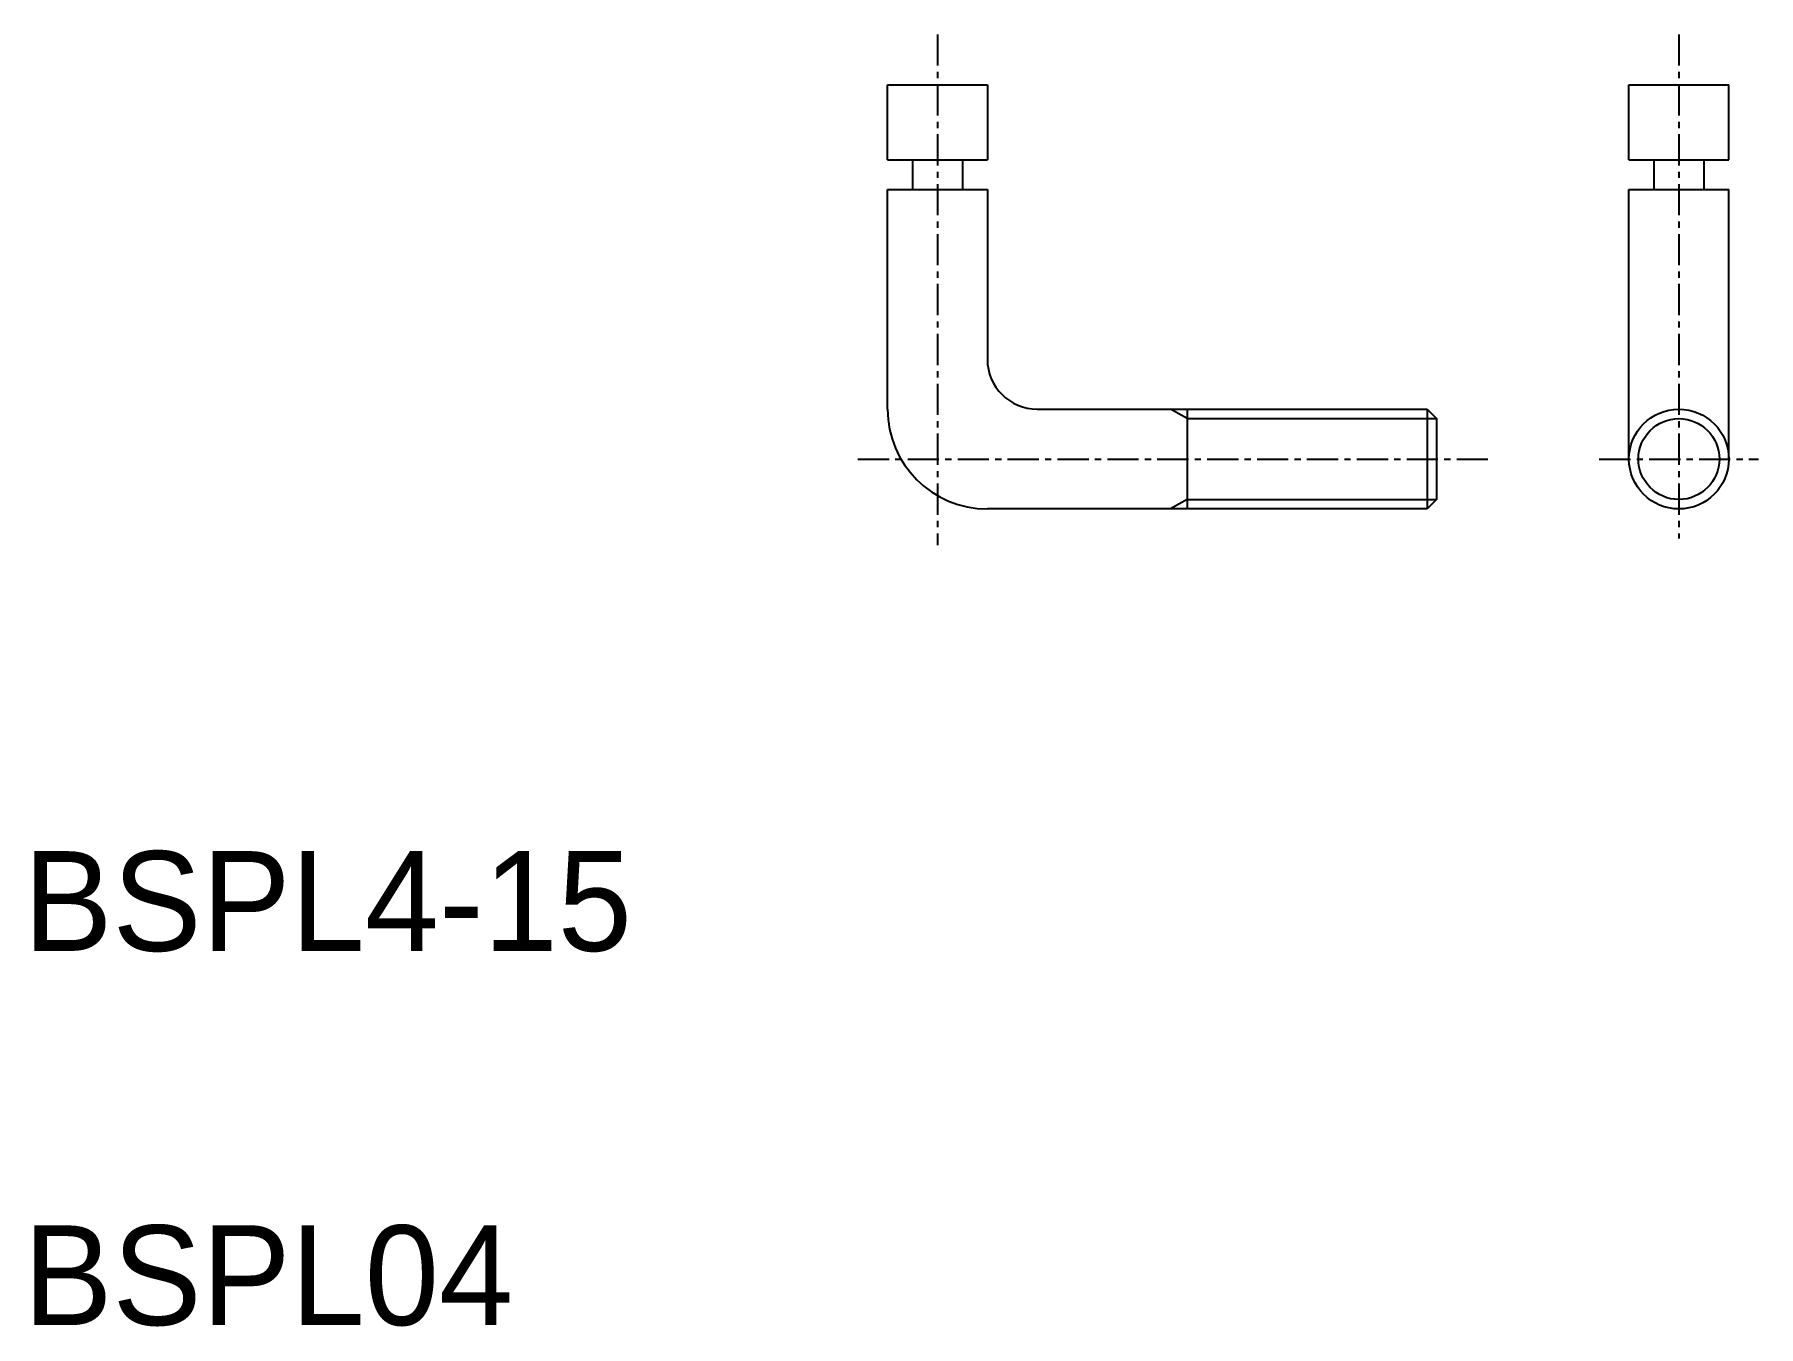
# Model space of a CAD drawing. Extents: x 10.4 to 79.5, y 9.9 to 61.7.
import ezdxf

# ---------------------------------------------------------------- set-up
doc = ezdxf.new("R2010")
doc.units = 0
doc.linetypes.add('CENTER', pattern=[2, 1.25, -0.25, 0.25, -0.25])
doc.layers.get('0').update_dxf_attribs({"linetype": 'CONTINUOUS'})
doc.layers.add('CENTER', color=1, linetype='CENTER')

msp = doc.modelspace()

# ---------------------------------------------------------------- linework, layer by layer
at = {"color": 7, "linetype": 'CONTINUOUS'}
for p, q in [((44.63, 56.717), (44.63, 59.717)), ((44.63, 59.717), (48.63, 59.717)), ((48.63, 59.717), (48.63, 56.717)), ((74.344, 59.717), (78.344, 59.717)), ((74.344, 56.717), (74.344, 59.717)), ((78.344, 56.717), (78.344, 59.717)), ((44.63, 56.717), (48.63, 56.717)), ((45.63, 56.717), (45.63, 55.517)), ((47.63, 56.717), (47.63, 55.517)), ((74.344, 56.717), (78.344, 56.717)), ((75.344, 56.717), (75.344, 55.517)), ((77.344, 56.717), (77.344, 55.517)), ((44.63, 46.717), (44.63, 55.517)), ((44.63, 55.517), (48.63, 55.517)), ((48.63, 55.517), (48.63, 48.717)), ((74.344, 44.717), (74.344, 55.517)), ((74.344, 55.517), (78.344, 55.517)), ((78.344, 44.717), (78.344, 55.517)), ((50.63, 46.717), (66.251, 46.717)), ((56.63, 46.717), (56.63, 42.717)), ((66.251, 46.717), (66.251, 42.717)), ((66.251, 46.717), (66.63, 46.338)), ((66.63, 46.338), (66.63, 43.096)), ((66.63, 43.096), (66.251, 42.717)), ((66.251, 42.717), (48.63, 42.717))]:
    msp.add_line(p, q, dxfattribs=at)
at = {"color": 3, "linetype": 'CONTINUOUS'}
for p, q in [((56.63, 46.338), (55.974, 46.717)), ((56.63, 46.338), (66.63, 46.338)), ((56.63, 43.096), (55.974, 42.717)), ((56.63, 43.096), (66.63, 43.096))]:
    msp.add_line(p, q, dxfattribs=at)
at = {"color": 7, "linetype": 'CONTINUOUS'}
msp.add_circle((76.344, 44.717), 2, dxfattribs=at)
at = {"color": 3, "linetype": 'CONTINUOUS'}
msp.add_circle((76.344, 44.717), 1.621, dxfattribs=at)
at = {"color": 7, "linetype": 'CONTINUOUS'}
for centre, radius in [((50.63, 48.717), 2), ((48.63, 46.717), 4)]:
    msp.add_arc(centre, radius, 180, 270, dxfattribs=at)
at = {"layer": 'CENTER', "color": 1, "linetype": 'CENTER'}
for p, q in [((46.63, 61.737), (46.63, 41.26)), ((76.344, 61.737), (76.344, 41.526)), ((43.439, 44.717), (68.703, 44.717)), ((73.153, 44.717), (79.535, 44.717))]:
    msp.add_line(p, q, dxfattribs=at)

# ---------------------------------------------------------------- texts
at = {"color": 7, "linetype": 'CONTINUOUS'}
for s, p in [('BSPL4-15', (10, 25)), ('BSPL04', (10, 10))]:
    msp.add_text(s, height=4, dxfattribs=at).set_placement(p)

doc.saveas('drawing.dxf')
